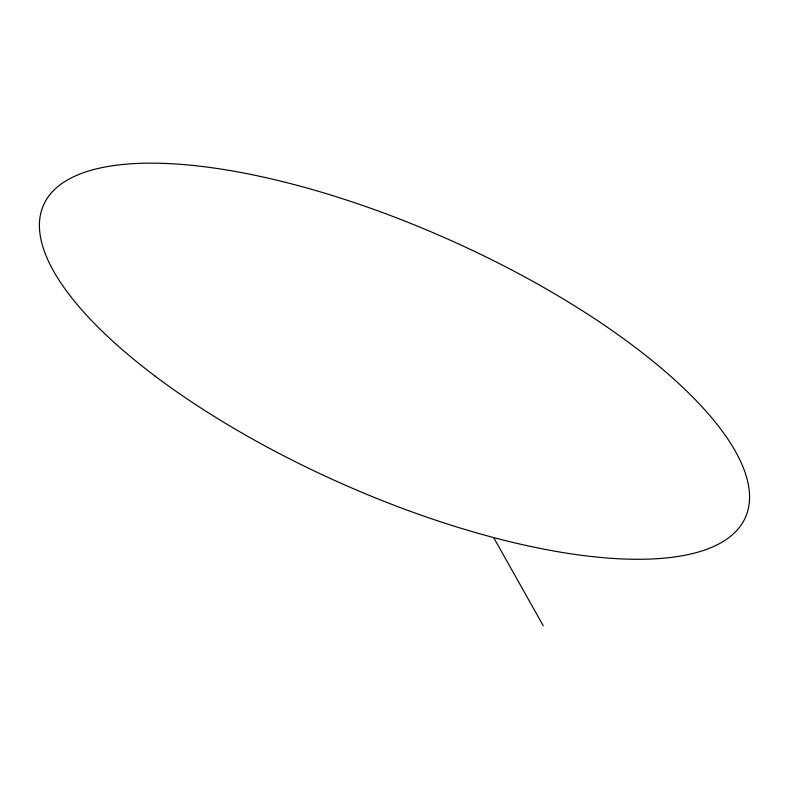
<?xml version="1.0" encoding="UTF-8"?>
<svg xmlns="http://www.w3.org/2000/svg" width="789" height="789" viewBox="0 0 789 789"><rect width="100%" height="100%" fill="white"/><g stroke="black" fill="none" stroke-linecap="round" stroke-linejoin="round"><path stroke-width="1.18" d="M493.667 537.575L543.256 625.756M155.009 376.047A384.095 133.252 24 0 0 741.246 524.863A384.095 133.252 24 0 0 287.245 182.772A384.095 133.252 24 0 0 155.009 376.047"/></g></svg>
